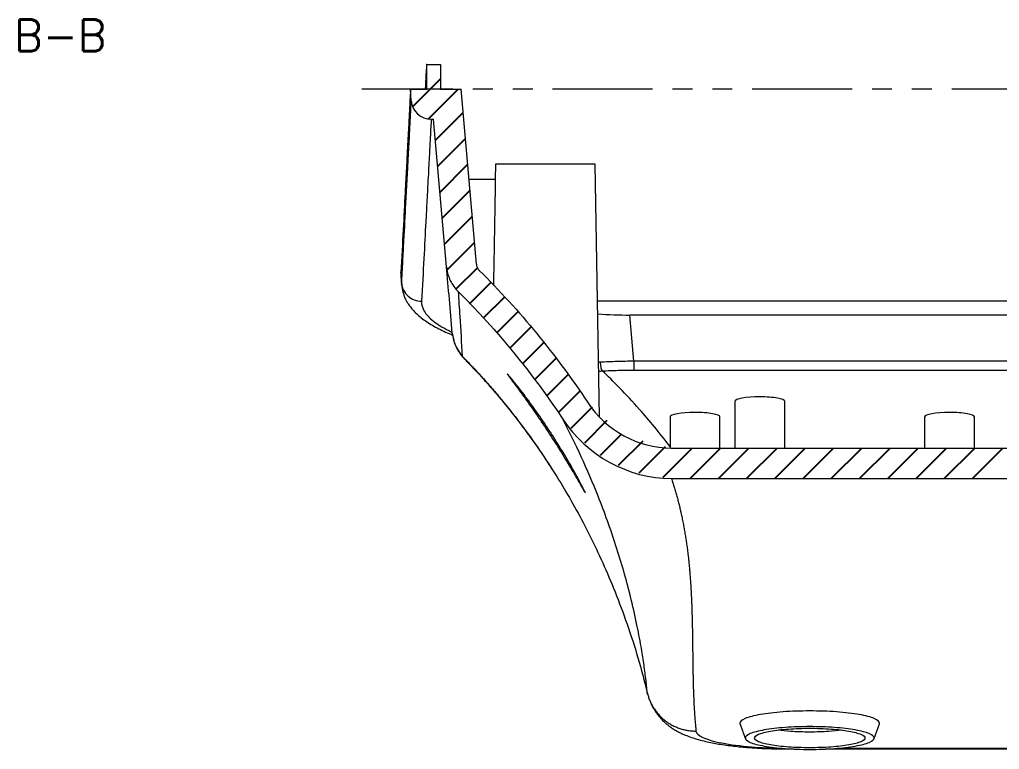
# Model space of a CAD drawing. Extents: x 51 to 693, y 99 to 478.
# Drawn here: x 457.3 to 555.5, y 104 to 177.1 of the extents above; entities that cross this region are included whole.
import ezdxf

# ---------------------------------------------------------------- set-up
doc = ezdxf.new("R2010")
doc.units = 0
doc.header["$MEASUREMENT"] = 0
doc.linetypes.add('PHANTOM', pattern=[2.5, 1.25, -0.25, 0.25, -0.25, 0.25, -0.25])
for name, color, linetype in [('20', 7, 'Continuous'), ('7', 7, 'Continuous'), ('TOP', 7, 'Continuous')]:
    doc.layers.add(name, color=color, linetype=linetype)
doc.styles.add('blockfont', font='simplex.shx', dxfattribs={"bigfont": 'bigfont'})
doc.dimstyles.get("Standard").update_dxf_attribs({"dimtxt": 0.18, "dimasz": 0.18, "dimexe": 0.18, "dimexo": 0.0625, "dimgap": 0.09, "dimtad": 0, "dimtih": 1, "dimtoh": 1, "dimdec": 4, "dimzin": 0, "dimdsep": 46, "dimtxsty": 'Standard', "dimcen": 0.09, "dimadec": 0, "dimazin": 0, "dimtfac": 1, "dimtdec": 4, "dimtofl": 0, "dimtmove": 0, "dimatfit": 3, "dimfxl": 0, "dimtolj": 1, "dimtzin": 0, "dimarcsym": 0})

# ---------------------------------------------------------------- blocks, each defined once
blk = doc.blocks.new('HATCH1')
at = {"color": 200, "linetype": 'Continuous'}
for p, q in [((498.083, 137.105), (498.101, 137.122)), ((496.717, 132.913), (499.483, 135.677)), ((498.288, 131.655), (501.258, 134.622)), ((498.981, 129.521), (501.75, 132.287)), ((499.208, 126.921), (501.978, 129.688)), ((499.436, 124.321), (502.205, 127.088)), ((499.663, 121.721), (502.433, 124.488)), ((499.891, 119.122), (502.66, 121.888)), ((500.141, 116.545), (502.888, 119.288)), ((501.037, 114.613), (503.182, 116.756)), ((502.428, 113.176), (504.552, 115.297)), ((503.802, 111.721), (505.927, 113.844)), ((505.141, 110.232), (507.269, 112.357)), ((506.445, 108.707), (508.576, 110.836)), ((507.713, 107.146), (509.849, 109.281)), ((508.945, 105.55), (511.088, 107.691)), ((510.14, 103.918), (512.292, 106.067)), ((511.3, 102.249), (513.461, 104.408)), ((512.572, 100.693), (514.706, 102.825)), ((513.934, 99.226), (516.18, 101.471)), ((515.509, 97.973), (517.655, 100.117)), ((517.335, 96.97), (519.791, 99.424)), ((519.4, 96.206), (522.034, 98.838)), ((521.81, 95.786), (524.714, 98.688)), ((524.495, 95.642), (527.544, 98.688)), ((527.325, 95.642), (530.374, 98.688)), ((530.155, 95.642), (533.204, 98.688)), ((532.984, 95.642), (536.034, 98.688)), ((535.814, 95.642), (538.864, 98.688)), ((538.644, 95.642), (541.693, 98.688)), ((541.474, 95.642), (544.523, 98.688)), ((544.304, 95.642), (547.353, 98.688)), ((547.134, 95.642), (550.183, 98.688)), ((549.963, 95.642), (553.013, 98.688)), ((552.793, 95.642), (555.843, 98.688))]:
    blk.add_line(p, q, dxfattribs=at)
blk = doc.blocks.new('*D599')
at = {"color": 4, "linetype": 'Continuous', "lineweight": 9}
for p, q in [((680.822, 170.097), (692.489, 170.097)), ((670.818, 154.397), (670.549, 149.277))]:
    blk.add_line(p, q, dxfattribs=at)
for start, end in [(329.84778, 354.47496), (272.52504, 297.15222)]:
    blk.add_arc((671.64, 170.097), 20.748, start, end, dxfattribs=at)
for points in [[(691.96, 168.116), (692.625, 168.084), (692.389, 170.097)], [(672.553, 149.036), (672.556, 149.702), (670.555, 149.377)]]:
    blk.add_solid(points, dxfattribs=at)
at = {"layer": 'Defpoints', "color": 0, "linetype": 'Continuous', "lineweight": 9}
for p in [(491.608, 170.097), (680.722, 170.097), (671.483, 167.097), (670.823, 154.497), (681.381, 151.777)]:
    blk.add_point(p, dxfattribs=at)
at = {"color": 3, "linetype": 'Continuous', "lineweight": 9, "insert": (685.923, 155.047), "char_height": 3, "attachment_point": 5, "rotation": 43.5}
blk.add_mtext('\\A1;93.0°', dxfattribs=at)

msp = doc.modelspace()

# ---------------------------------------------------------------- linework, layer by layer
at = {"layer": '20', "color": 7, "linetype": 'Continuous', "lineweight": 9}
for p, q in [((498.083, 172.597), (498.083, 170.097)), ((498.083, 172.597), (499.483, 172.597)), ((499.483, 172.597), (499.483, 170.097)), ((496.483, 170.097), (498.083, 170.097)), ((496.563, 168.958), (496.483, 170.097)), ((499.483, 170.097), (501.546, 170.097)), ((503.078, 152.589), (501.546, 170.097)), ((498.558, 167.097), (498.797, 167.097)), ((500.089, 152.328), (498.797, 167.097)), ((504.983, 162.597), (504.957, 161.097)), ((514.983, 162.597), (504.983, 162.597)), ((515.426, 137.259), (514.983, 162.597)), ((502.333, 161.097), (505.013, 161.097)), ((515.222, 148.914), (646.982, 148.914)), ((646.982, 147.49), (518.467, 147.49)), ((518.872, 142.865), (518.467, 147.49)), ((518.872, 142.865), (518.872, 141.976)), ((646.983, 142.865), (518.872, 142.865)), ((518.872, 141.976), (646.983, 141.976)), ((528.983, 138.851), (528.983, 134.163)), ((533.983, 134.163), (533.983, 138.851)), ((522.483, 137.299), (522.483, 134.173)), ((527.483, 134.163), (527.483, 137.299)), ((547.983, 137.299), (547.983, 134.163)), ((552.983, 134.163), (552.983, 137.299)), ((522.608, 134.163), (646.983, 134.163)), ((522.638, 131.117), (650.328, 131.117)), ((539.269, 104.106), (633.696, 104.106)), ((534.313, 104.031), (534.88, 104.031)), ((538.104, 104.031), (634.864, 104.031))]:
    msp.add_line(p, q, dxfattribs=at)
at = {"layer": '20', "color": 80, "linetype": 'Continuous', "lineweight": 9}
for p, q in [((514.236, 138.731), (514.237, 138.73)), ((511.742, 137.063), (511.742, 137.063)), ((522.608, 134.163), (522.608, 134.163)), ((522.638, 131.117), (522.638, 131.117))]:
    msp.add_line(p, q, dxfattribs=at)
at = {"layer": '20', "color": 7, "linetype": 'Continuous', "lineweight": 9}
msp.add_arc((498.558, 169.097), 2, 184, 270, dxfattribs=at)
at = {"layer": '20', "color": 7, "linetype": 'Continuous', "lineweight": 9, "extrusion": (1.22461e-16, 0, -1)}
for radius, start, end in [(83.594, 134.73325, 146.49149), (80.594, 134.7343, 146.50035)]:
    msp.add_arc((-444.536, 92.581), radius, start, end, dxfattribs=at)
at = {"layer": '20', "color": 7, "linetype": 'Continuous', "lineweight": 9}
for centre, major_axis, ratio, start_param, end_param in [((504.655, 146.039), (3.985, 0.349), 0.999385, 3.141593, 3.781446), ((531.483, 138.851), (2.5, 0), 0.176327, 1.570796, 3.141592), ((531.483, 138.851), (2.5, 0), 0.176327, 6.283185, 7.853982), ((524.983, 137.299), (2.5, 0), 0.176327, 1.570796, 3.141592), ((524.983, 137.299), (2.5, 0), 0.176327, 6.283185, 7.853982), ((550.483, 137.299), (2.5, 0), 0.176327, 1.570796, 3.141592), ((550.483, 137.299), (2.5, 0), 0.176327, 6.283185, 7.853982)]:
    msp.add_ellipse(centre, major_axis=major_axis, ratio=ratio, start_param=start_param, end_param=end_param, dxfattribs=at)
for points, degree, knots in [([(498.083, 172.6), (498.083, 172.595), (498.063, 172.212), (498.004, 171.081), (497.98, 170.635), (497.953, 170.104)], 3, [0, 0, 0, 0, 0.680475, 0.680475, 1, 1, 1, 1]), ([(496.483, 170.1), (496.483, 170.095), (496.463, 169.712), (496.413, 168.751), (496.401, 168.535), (496.376, 168.054), (496.362, 167.79), (496.317, 166.924), (496.247, 165.58), (496.156, 163.855), (496.081, 162.418), (496.054, 161.916), (495.999, 160.863), (495.97, 160.313), (495.82, 157.446), (495.68, 154.779), (495.521, 151.737)], 3, [0, 0, 0, 0, 0.25, 0.25, 0.3125, 0.3125, 0.375, 0.375, 0.5, 0.625, 0.625, 0.6875, 0.6875, 0.75, 0.75, 1, 1, 1, 1]), ([(495.596, 150.657), (495.601, 150.751), (495.606, 150.846), (495.616, 151.034), (495.631, 151.315), (495.665, 151.963), (495.732, 153.228), (495.787, 154.26), (495.892, 156.254), (495.957, 157.49), (496.048, 159.204), (496.077, 159.752), (496.132, 160.801), (496.159, 161.302), (496.234, 162.735), (496.28, 163.595), (496.361, 165.124), (496.396, 165.794), (496.441, 166.656), (496.455, 166.919), (496.481, 167.399), (496.492, 167.615), (496.543, 168.574), (496.563, 168.962), (496.563, 168.956)], 3, [0, 0, 0, 0, 0.007812, 0.007812, 0.015625, 0.03125, 0.0625, 0.125, 0.125, 0.25, 0.25, 0.3125, 0.3125, 0.375, 0.375, 0.5, 0.5, 0.625, 0.625, 0.6875, 0.6875, 0.75, 0.75, 1, 1, 1, 1]), ([(498.558, 167.1), (498.558, 167.095), (498.538, 166.715), (498.487, 165.76), (498.476, 165.545), (498.45, 165.067), (498.436, 164.805), (498.391, 163.947), (498.32, 162.613), (498.229, 160.901), (498.153, 159.474), (498.127, 158.975), (498.071, 157.93), (498.042, 157.384), (497.891, 154.54), (497.751, 151.893), (497.59, 148.873)], 3, [0, 0, 0, 0, 0.25, 0.25, 0.3125, 0.3125, 0.375, 0.375, 0.5, 0.625, 0.625, 0.6875, 0.6875, 0.75, 0.75, 1, 1, 1, 1]), ([(504.825, 150.441), (504.851, 151.917), (504.877, 153.393), (504.903, 154.869), (504.94, 156.945), (504.977, 159.021), (505.013, 161.097)], 3, [0, 0, 0, 0, 0.415512, 0.415512, 0.415512, 1, 1, 1, 1]), ([(500.089, 152.328), (500.126, 151.907), (500.232, 151.487), (500.398, 151.098), (500.575, 150.687), (500.825, 150.3), (501.128, 149.969), (501.171, 149.923), (501.215, 149.877), (501.26, 149.833)], 3, [0, 0, 0, 0, 0.452485, 0.452485, 0.452485, 0.933171, 0.933171, 0.933171, 1, 1, 1, 1]), ([(503.078, 152.589), (503.087, 152.484), (503.113, 152.379), (503.155, 152.282), (503.199, 152.179), (503.261, 152.083), (503.337, 152), (503.348, 151.988), (503.359, 151.977), (503.37, 151.966)], 3, [0, 0, 0, 0, 0.451718, 0.451718, 0.451718, 0.932401, 0.932401, 0.932401, 1, 1, 1, 1]), ([(495.596, 150.657), (495.635, 150.179), (495.866, 149.717), (496.597, 149.064), (497.092, 148.875), (497.59, 148.873)], 3, [0, 0, 0, 0, 0.5, 0.5, 1, 1, 1, 1]), ([(495.609, 150.494), (495.614, 150.384), (495.64, 150.136), (495.726, 149.722), (495.87, 149.295), (496.056, 148.913), (496.267, 148.563), (496.543, 148.188), (496.898, 147.793), (497.319, 147.402), (497.809, 147.016), (498.364, 146.641), (498.975, 146.284), (499.634, 145.947), (500.212, 145.686), (500.572, 145.538), (500.69, 145.491)], 3, [0, 0, 0, 0, 0.053829, 0.117912, 0.180126, 0.233581, 0.285395, 0.356363, 0.431937, 0.513365, 0.599964, 0.689871, 0.780654, 0.87036, 0.95839, 1, 1, 1, 1]), ([(501.26, 149.833), (501.312, 149.013), (501.364, 148.184), (501.498, 146.052), (501.581, 144.735), (501.666, 143.382)], 3, [0, 0, 0, 0, 0.394948, 0.394948, 1, 1, 1, 1]), ([(497.59, 148.873), (497.573, 148.541), (497.664, 148.209), (498.06, 147.543), (498.369, 147.207), (499.188, 146.556), (499.698, 146.241), (500.422, 145.881), (500.535, 145.827), (500.651, 145.773)], 3, [0, 0, 0, 0, 0.314614, 0.314614, 0.629228, 0.629228, 0.943841, 0.943841, 1, 1, 1, 1]), ([(500.686, 145.576), (500.691, 145.516), (500.703, 145.411), (500.721, 145.307), (500.73, 145.263)], 3, [0, 0, 0, 0, 0.573928, 1, 1, 1, 1]), ([(500.749, 145.173), (500.758, 145.131), (500.795, 144.982), (500.866, 144.743), (500.969, 144.473), (501.072, 144.25), (501.154, 144.094), (501.198, 144.019), (501.212, 143.996)], 3, [0, 0, 0, 0, 0.092948, 0.332455, 0.548604, 0.740417, 0.916006, 1, 1, 1, 1]), ([(501.297, 143.854), (501.315, 143.823), (501.375, 143.727), (501.478, 143.584), (501.607, 143.415), (501.754, 143.241), (501.879, 143.101), (501.964, 143.017), (501.986, 142.995)], 3, [0, 0, 0, 0, 0.069845, 0.228396, 0.404834, 0.617795, 0.898459, 1, 1, 1, 1]), ([(501.682, 143.344), (501.95, 143.071), (502.488, 142.524), (503.341, 141.612), (504.228, 140.629), (505.147, 139.564), (506.679, 137.712), (508.873, 134.827), (511.715, 130.499), (514.469, 125.53), (516.627, 120.772), (518.193, 116.581), (519.289, 113.211), (519.903, 110.832), (520.208, 109.652)], 3, [0, 0, 0, 0, 0.047231, 0.09469, 0.142408, 0.190415, 0.23874, 0.376897, 0.514439, 0.652228, 0.787849, 0.859846, 0.930518, 1, 1, 1, 1]), ([(502.02, 142.958), (502.072, 142.905), (502.243, 142.732), (502.527, 142.438), (502.875, 142.072), (503.23, 141.692), (503.621, 141.267), (504.059, 140.781), (504.545, 140.23), (505.08, 139.608), (505.667, 138.909), (506.247, 138.197), (506.785, 137.518), (507.242, 136.927), (507.644, 136.397), (507.984, 135.94), (508.262, 135.56), (508.48, 135.259), (508.657, 135.012), (508.834, 134.762), (509.052, 134.453), (509.327, 134.057), (509.658, 133.573), (510.041, 133), (510.397, 132.457), (510.626, 132.103), (510.707, 131.976)], 3, [0, 0, 0, 0, 0.022744, 0.073059, 0.116585, 0.161276, 0.210544, 0.26439, 0.322813, 0.385818, 0.453429, 0.525684, 0.582634, 0.63314, 0.677047, 0.714318, 0.74393, 0.76731, 0.784446, 0.800685, 0.823678, 0.853477, 0.887798, 0.928138, 0.974458, 1, 1, 1, 1]), ([(518.872, 142.865), (518.297, 142.861), (517.727, 142.851), (516.595, 142.817), (516.033, 142.794), (515.475, 142.763)], 3, [0, 0, 0, 0, 0.5, 0.5, 1, 1, 1, 1]), ([(513.917, 129.871), (513.99, 129.721), (514.021, 129.645), (513.973, 129.704), (513.894, 129.836), (513.573, 130.389), (513.264, 130.932), (512.606, 132.059), (512.247, 132.662), (511.507, 133.871), (511.121, 134.487), (509.922, 136.346), (509.084, 137.574), (507.852, 139.299), (507.444, 139.855), (506.728, 140.823), (506.406, 141.251), (506.107, 141.675), (506.166, 141.629), (506.64, 141.073), (507.009, 140.616), (507.791, 139.606), (508.216, 139.04), (509.054, 137.881), (509.479, 137.273), (510.712, 135.448), (511.498, 134.199), (512.561, 132.39), (512.899, 131.794), (513.5, 130.694), (513.772, 130.172), (513.917, 129.871)], 3, [0, 0, 0, 0, 0.03125, 0.03125, 0.0625, 0.0625, 0.125, 0.125, 0.1875, 0.1875, 0.25, 0.25, 0.375, 0.375, 0.4375, 0.4375, 0.5, 0.5, 0.5625, 0.5625, 0.625, 0.625, 0.6875, 0.6875, 0.75, 0.75, 0.875, 0.875, 0.9375, 0.9375, 1, 1, 1, 1]), ([(515.7, 141.892), (516.221, 141.921), (516.746, 141.942), (517.803, 141.969), (518.335, 141.976), (518.872, 141.976)], 3, [0, 0, 0, 0, 0.5, 0.5, 1, 1, 1, 1]), ([(522.483, 134.317), (521.428, 135.706), (520.401, 136.942), (518.043, 139.603), (516.762, 140.889), (515.7, 141.894)], 3, [0, 0, 0, 0, 0.41157, 0.41157, 1, 1, 1, 1]), ([(520.208, 109.652), (520.16, 110.117), (520.061, 111.072), (519.852, 112.626), (519.559, 114.467), (519.133, 116.701), (518.365, 120.069), (517.134, 124.374), (514.936, 130.458), (513.013, 134.614), (511.742, 137.062)], 3, [0, 0, 0, 0, 0.057063, 0.117248, 0.18056, 0.264126, 0.359851, 0.53724, 0.712097, 1, 1, 1, 1]), ([(522.638, 131.117), (523.835, 127.47), (524.311, 123.249), (524.531, 121.304), (524.633, 118.959), (524.709, 117.219), (524.74, 114.616), (524.78, 111.276), (524.811, 110.235), (524.884, 107.756), (525.084, 105.828)], 2, [0, 0, 0, 0.318946, 0.318946, 0.48921, 0.48921, 0.659473, 0.659473, 0.829737, 0.829737, 1, 1, 1]), ([(520.448, 108.887), (520.461, 108.854), (520.546, 108.64), (520.726, 108.255), (521.025, 107.758), (521.365, 107.303), (521.739, 106.892), (522.141, 106.525), (522.567, 106.199), (522.973, 105.939), (523.362, 105.724), (523.686, 105.566), (524.107, 105.382), (524.646, 105.18), (525.321, 104.971), (526.018, 104.795), (526.702, 104.649), (527.39, 104.525), (528.105, 104.416), (528.85, 104.321), (529.605, 104.241), (530.331, 104.178), (531.038, 104.128), (531.741, 104.091), (532.488, 104.063), (533.288, 104.044), (533.902, 104.035), (534.25, 104.034), (534.313, 104.034)], 3, [0, 0, 0, 0, 0.006534, 0.04319, 0.079222, 0.114707, 0.14984, 0.184875, 0.220146, 0.256134, 0.283708, 0.312067, 0.338064, 0.389121, 0.446233, 0.501517, 0.550463, 0.597223, 0.645791, 0.693171, 0.738965, 0.783624, 0.82105, 0.859896, 0.900785, 0.943767, 0.989902, 1, 1, 1, 1]), ([(543.468, 106.526), (543.478, 106.553), (543.483, 106.58), (543.483, 106.769), (543.301, 106.93), (542.6, 107.229), (542.081, 107.366), (540.785, 107.594), (540.009, 107.686), (538.315, 107.809), (537.4, 107.842), (536.483, 107.842), (535.567, 107.842), (534.651, 107.809), (532.958, 107.686), (532.181, 107.594), (530.886, 107.366), (530.367, 107.229), (529.665, 106.93), (529.483, 106.769), (529.483, 106.58), (529.488, 106.553), (529.498, 106.526)], 3, [0, 0, 0, 0, 0.020067, 0.020067, 0.14005, 0.14005, 0.260034, 0.260034, 0.380017, 0.380017, 0.5, 0.5, 0.5, 0.619983, 0.619983, 0.739966, 0.739966, 0.85995, 0.85995, 0.979933, 0.979933, 1, 1, 1, 1]), ([(536.483, 103.991), (535.64, 103.991), (534.796, 104.02), (533.236, 104.134), (532.52, 104.218), (531.325, 104.429), (530.846, 104.556), (530.198, 104.831), (530.029, 104.981), (530.029, 105.279), (530.198, 105.429), (530.846, 105.705), (531.325, 105.831), (532.52, 106.042), (533.236, 106.126), (534.796, 106.24), (535.64, 106.27), (536.483, 106.27), (537.327, 106.27), (538.17, 106.24), (539.73, 106.126), (540.446, 106.042), (541.642, 105.831), (542.121, 105.705), (542.769, 105.429), (542.937, 105.279), (542.937, 104.981), (542.769, 104.831), (542.121, 104.556), (541.642, 104.429), (540.446, 104.218), (539.73, 104.134), (538.17, 104.02), (537.327, 103.991), (536.483, 103.991)], 3, [0, 0, 0, 0, 0.0625, 0.0625, 0.125, 0.125, 0.1875, 0.1875, 0.25, 0.25, 0.3125, 0.3125, 0.375, 0.375, 0.4375, 0.4375, 0.5, 0.5, 0.5, 0.5625, 0.5625, 0.625, 0.625, 0.6875, 0.6875, 0.75, 0.75, 0.8125, 0.8125, 0.875, 0.875, 0.9375, 0.9375, 1, 1, 1, 1]), ([(536.483, 104.154), (537.21, 104.154), (537.937, 104.179), (539.28, 104.277), (539.895, 104.35), (540.921, 104.531), (541.331, 104.639), (541.885, 104.875), (542.029, 105.002), (542.029, 105.258), (541.885, 105.385), (541.331, 105.621), (540.921, 105.73), (539.895, 105.91), (539.28, 105.983), (537.937, 106.081), (537.21, 106.107), (536.483, 106.107), (535.756, 106.107), (535.029, 106.081), (533.687, 105.983), (533.072, 105.91), (532.046, 105.73), (531.635, 105.621), (531.081, 105.385), (530.937, 105.258), (530.937, 105.002), (531.081, 104.875), (531.635, 104.639), (532.046, 104.531), (533.072, 104.35), (533.687, 104.277), (535.029, 104.179), (535.756, 104.154), (536.483, 104.154)], 3, [0, 0, 0, 0, 0.0625, 0.0625, 0.125, 0.125, 0.1875, 0.1875, 0.25, 0.25, 0.3125, 0.3125, 0.375, 0.375, 0.4375, 0.4375, 0.5, 0.5, 0.5, 0.5625, 0.5625, 0.625, 0.625, 0.6875, 0.6875, 0.75, 0.75, 0.8125, 0.8125, 0.875, 0.875, 0.9375, 0.9375, 1, 1, 1, 1]), ([(525.084, 105.828), (525.107, 105.609), (525.331, 105.396), (526.208, 104.985), (526.836, 104.798), (528.513, 104.469), (529.517, 104.337), (531.586, 104.171), (532.577, 104.126), (533.593, 104.112)], 3, [0, 0, 0, 0, 0.262484, 0.262484, 0.524969, 0.524969, 0.787453, 0.787453, 1, 1, 1, 1]), ([(536.483, 105.726), (535.829, 105.726), (535.174, 105.749), (534.114, 105.826), (533.687, 105.871), (533.306, 105.927)], 3, [0, 0, 0, 0, 0.570288, 0.570288, 1, 1, 1, 1]), ([(539.673, 105.928), (539.289, 105.872), (538.857, 105.826), (537.792, 105.749), (537.138, 105.726), (536.483, 105.726)], 3, [0, 0, 0, 0, 0.432302, 0.432302, 1, 1, 1, 1])]:
    msp.add_open_spline(points, degree=degree, knots=knots, dxfattribs=at)
for points, degree in [([(500.67, 145.691), (500.468, 147.997), (500.276, 150.199), (500.089, 152.328)], 3), ([(495.521, 151.737), (495.517, 151.666), (495.518, 151.596), (495.523, 151.526)], 3), ([(495.596, 150.657), (495.521, 151.737)], 1), ([(495.522, 151.533), (495.599, 150.44)], 1), ([(495.596, 150.494), (495.593, 150.548), (495.593, 150.603), (495.596, 150.657)], 3), ([(515.24, 147.599), (516.295, 147.527), (517.378, 147.49), (518.467, 147.49)], 3), ([(501.297, 143.854), (501.268, 143.9), (501.239, 143.948), (501.211, 143.995)], 3), ([(501.666, 143.382), (501.667, 143.375), (501.672, 143.362), (501.682, 143.344)], 3), ([(501.683, 143.344), (501.748, 143.254), (501.847, 143.138), (501.977, 143.005)], 3), ([(515.475, 142.765), (515.426, 142.762), (515.377, 142.76), (515.328, 142.757)], 3), ([(515.475, 142.763), (515.506, 142.35), (515.601, 141.983), (515.7, 141.892)], 3), ([(515.343, 141.878), (515.461, 141.882), (515.58, 141.888), (515.7, 141.894)], 3), ([(514.236, 138.731), (516.082, 135.946), (519.265, 134.163), (522.608, 134.163)], 3), ([(511.742, 137.063), (514.143, 133.438), (518.287, 131.117), (522.638, 131.117)], 3), ([(519.837, 111.09), (519.968, 110.59), (520.094, 110.084), (520.216, 109.572)], 3), ([(520.241, 109.495), (520.227, 109.547), (520.216, 109.6), (520.208, 109.652)], 3), ([(529.498, 106.526), (529.771, 105.791), (530.043, 105.055)], 2), ([(542.923, 105.055), (543.196, 105.791), (543.468, 106.526)], 2)]:
    msp.add_open_spline(points, degree=degree, dxfattribs=at)
msp.add_rational_spline([(520.208, 109.652), (521.088, 105.816), (525.084, 105.828)], [1, 0.781125430065, 1], degree=2, dxfattribs=at)
at = {"layer": '7', "color": 1, "linetype": 'PHANTOM', "lineweight": 9, "ltscale": 8}
msp.add_line((680.722, 170.097), (491.608, 170.097), dxfattribs=at)

# ---------------------------------------------------------------- block references
at = {"layer": '20', "color": 200, "linetype": 'Continuous', "lineweight": 9}
msp.add_blockref('HATCH1', (0, 35.475), dxfattribs=at)

# ---------------------------------------------------------------- texts
at = {"layer": 'TOP', "color": 1, "linetype": 'Continuous', "lineweight": 9, "insert": (460.302, 173.909), "char_height": 3.175, "attachment_point": 8, "line_spacing_factor": 0.903614, "style": 'blockfont'}
msp.add_mtext('\\W01.000; \\H3.17;B-B\\H3.17;', dxfattribs=at)

# ---------------------------------------------------------------- dimensions: what is measured, and where the dimension line sits
at = {"linetype": 'Continuous', "lineweight": 9}
dim = msp.add_angular_dim_2l(base=(681.381, 151.777), line1=((680.722, 170.097), (491.608, 170.097)), line2=((670.823, 154.497), (671.483, 167.097)), dimstyle='Standard', override={"dimtxt": 3, "dimasz": 2, "dimexe": 0.1, "dimexo": 0.1, "dimtih": 0, "dimtoh": 0, "dimdec": 2, "dimdsep": 0, "dimcen": 0, "dimclrd": 4, "dimclre": 4, "dimclrt": 3, "dimadec": 1, "dimtdec": 2, "dimlwd": 9, "dimlwe": 9}, dxfattribs=at)
dim.commit()
dim.dimension.update_dxf_attribs({"geometry": '*D599', "text_midpoint": (685.923, 155.047)})

doc.saveas('drawing.dxf')
